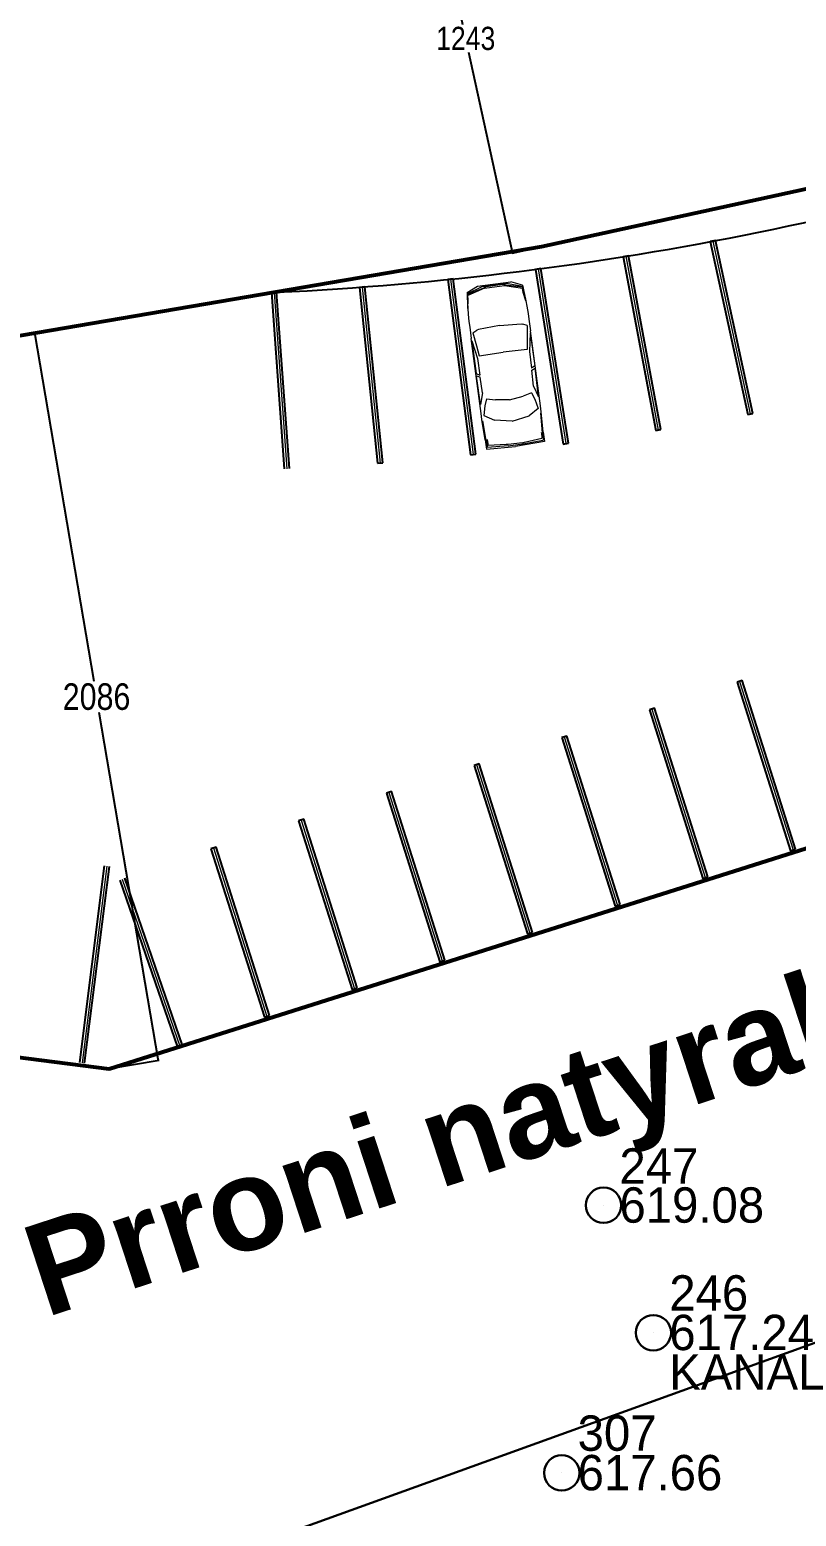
# Model space of a CAD drawing. Header units: centimetres. Extents: x 85226 to 578505, y -13061 to 170378.
# Drawn here: x 463873 to 466040, y 98941 to 103145 of the extents above; entities that cross this region are included whole.
import ezdxf

# ---------------------------------------------------------------- set-up
doc = ezdxf.new("R2010")
doc.units = ezdxf.units.CM
for name, color, linetype, lineweight in [('01 Bodrumi_Pen_No__87', 87, 'Continuous', 18), ('Dimensionet', 150, 'Continuous', 15), ('Dimensionet_Pen_No__4', 4, 'Continuous', 18), ('Pllaka 0 kontrapllaka_Pen_No__62', 62, 'Continuous', 18), ('Spotat', 1, 'Continuous', 15)]:
    doc.layers.add(name, color=color, linetype=linetype, lineweight=lineweight)
for name, color, linetype in [('OBILIQ_PAR_PARCELGEOM_ILI', 7, 'Continuous'), ('Parcela Baze', 7, 'Continuous'), ('V-NODE', 1, 'Continuous'), ('V-NODE-TEXT', 11, 'Continuous')]:
    doc.layers.add(name, color=color, linetype=linetype)
doc.styles.add('Dimensionet CM', font='swissc.ttf', dxfattribs={"height": 15})
doc.dimstyles.new('Maxi shkronjat', dxfattribs={"dimscale": 2, "dimtxt": 30, "dimasz": 1, "dimexe": 1, "dimexo": 1, "dimgap": 3, "dimtad": 0, "dimtih": 1, "dimtoh": 1, "dimzin": 9, "dimtxsty": 'Dimensionet CM', "dimblk": 'ARCHTICK', "dimcen": 1, "dimdle": 1, "dimadec": 0, "dimazin": 0, "dimtfac": 1, "dimtmove": 0, "dimatfit": 3, "dimldrblk": 'ARCHTICK', "dimfxl": 1, "dimarcsym": 0})

# ---------------------------------------------------------------- blocks, each defined once
blk = doc.blocks.new('*U3408')
at = {"color": 0, "linetype": 'ByBlock', "lineweight": -2, "transparency": 16777216}
blk.add_line((0, 0), (0, 0), dxfattribs=at)
blk.add_circle((0, 0), 0.5, dxfattribs=at)
blk = doc.blocks.new('*U3433', base_point=(7509460.8, 4726929.139, 617.2432))
at = {"layer": 'V-NODE-TEXT', "color": 1, "linetype": 'ByBlock', "char_height": 1}
for s, insert, attachment_point in [('246', (7509461.25, 4726929.749573, 617.2432), 7), ('617.24', (7509461.25, 4726929.139, 617.2432), 4), ('KANAL', (7509461.25, 4726928.528427, 617.2432), 1)]:
    blk.add_mtext(s, dxfattribs=dict(at, insert=insert, attachment_point=attachment_point))
blk = doc.blocks.new('*U3434', base_point=(7509460.8, 4726929.139, 617.243))
at = {"layer": 'V-NODE-TEXT', "color": 7, "lineweight": -2}
blk.add_blockref('*U3433', (7509460.8, 4726929.139, 617.243), dxfattribs=at)
blk = doc.blocks.new('*U3435', base_point=(7509460.8, 4726929.139, 617.243))
at = {"layer": 'V-NODE', "color": 7, "lineweight": -2, "xscale": 0.9999999800000003, "yscale": 0.9999999800000003, "zscale": 0.9999999800000003}
blk.add_blockref('*U3408', (7509460.8, 4726929.139, 617.243), dxfattribs=at)
at = {"layer": 'V-NODE-TEXT', "color": 7, "lineweight": -2}
blk.add_blockref('*U3434', (7509460.8, 4726929.139, 617.243), dxfattribs=at)
blk = doc.blocks.new('*U3436', base_point=(7509459.391, 4726932.743, 619.0805))
at = {"layer": 'V-NODE-TEXT', "color": 1, "linetype": 'ByBlock', "char_height": 1}
for s, insert, attachment_point in [('247', (7509459.841, 4726933.353573, 619.0805), 7), ('619.08', (7509459.841, 4726932.743, 619.0805), 4)]:
    blk.add_mtext(s, dxfattribs=dict(at, insert=insert, attachment_point=attachment_point))
blk = doc.blocks.new('*U3437', base_point=(7509459.391, 4726932.743, 619.081))
at = {"layer": 'V-NODE-TEXT', "color": 7, "lineweight": -2}
blk.add_blockref('*U3436', (7509459.391, 4726932.743, 619.081), dxfattribs=at)
blk = doc.blocks.new('*U3438', base_point=(7509459.391, 4726932.743, 619.081))
at = {"layer": 'V-NODE', "color": 7, "lineweight": -2, "xscale": 0.9999999800000003, "yscale": 0.9999999800000003, "zscale": 0.9999999800000003}
blk.add_blockref('*U3408', (7509459.391, 4726932.743, 619.081), dxfattribs=at)
at = {"layer": 'V-NODE-TEXT', "color": 7, "lineweight": -2}
blk.add_blockref('*U3437', (7509459.391, 4726932.743, 619.081), dxfattribs=at)
blk = doc.blocks.new('*U3559', base_point=(7509458.209, 4726925.175, 617.6618))
at = {"layer": 'V-NODE-TEXT', "color": 1, "linetype": 'ByBlock', "char_height": 1}
for s, insert, attachment_point in [('307', (7509458.659, 4726925.785573, 617.6618), 7), ('617.66', (7509458.659, 4726925.175, 617.6618), 4)]:
    blk.add_mtext(s, dxfattribs=dict(at, insert=insert, attachment_point=attachment_point))
blk = doc.blocks.new('*U3560', base_point=(7509458.209, 4726925.175, 617.662))
at = {"layer": 'V-NODE-TEXT', "color": 7, "lineweight": -2}
blk.add_blockref('*U3559', (7509458.209, 4726925.175, 617.662), dxfattribs=at)
blk = doc.blocks.new('*U3561', base_point=(7509458.209, 4726925.175, 617.662))
at = {"layer": 'V-NODE', "color": 7, "lineweight": -2, "xscale": 0.9999999800000003, "yscale": 0.9999999800000003, "zscale": 0.9999999800000003}
blk.add_blockref('*U3408', (7509458.209, 4726925.175, 617.662), dxfattribs=at)
at = {"layer": 'V-NODE-TEXT', "color": 7, "lineweight": -2}
blk.add_blockref('*U3560', (7509458.209, 4726925.175, 617.662), dxfattribs=at)
blk = doc.blocks.new('_ArchTick')
at = {"layer": 'Spotat', "color": 0, "const_width": 0.15}
blk.add_lwpolyline([(-0.5, -0.5), (0.5, 0.5)], dxfattribs=at)
blk = doc.blocks.new('*D4627')
at = {"layer": 'DEFPOINTS', "color": 0, "transparency": 16777216}
for p in [(465113.5, 103757.7), (465378.4, 102543.5), (465238.3, 102513)]:
    blk.add_point(p, dxfattribs=at)
at = {"layer": 'Dimensionet', "color": 0, "lineweight": -2, "transparency": 16777216}
for p, q in [((465111.5, 103757.3), (464971.4, 103726.7)), ((464972.9, 103729.1), (465097.1, 103159.8)), ((465238.7, 102511), (465114.5, 103080.3)), ((465376.4, 102543.1), (465236.3, 102512.5))]:
    blk.add_line(p, q, dxfattribs=at)
at = {"layer": 'Dimensionet', "color": 0, "lineweight": -2, "transparency": 16777216, "xscale": 2, "yscale": 2, "zscale": 2}
for p, rotation in [((464973.4, 103727.2), 102.3072794001819), ((465238.3, 102513), 282.3072794001819)]:
    blk.add_blockref('_ArchTick', p, dxfattribs=dict(at, rotation=rotation))
at = {"layer": 'Dimensionet', "color": 0, "transparency": 16777216, "insert": (465105.8, 103120.1), "char_height": 15, "attachment_point": 5, "style": 'Dimensionet CM'}
blk.add_mtext('{\\H4.375x;1243}', dxfattribs=at)
blk = doc.blocks.new('*D4631')
at = {"layer": 'DEFPOINTS', "color": 0, "transparency": 16777216}
for p in [(463887.2, 102286.9), (463748, 102263.2), (464098.1, 100206.8)]:
    blk.add_point(p, dxfattribs=at)
at = {"layer": 'Dimensionet', "color": 0, "lineweight": -2, "transparency": 16777216}
for p, q in [((463750, 102263.5), (463889.1, 102287.2)), ((463886.8, 102288.8), (464054.6, 101303.2)), ((464237.6, 100228.6), (464069.8, 101214.2)), ((464100, 100207.2), (464239.2, 100230.9))]:
    blk.add_line(p, q, dxfattribs=at)
at = {"layer": 'Dimensionet', "color": 0, "lineweight": -2, "transparency": 16777216, "xscale": 2, "yscale": 2, "zscale": 2}
for p, rotation in [((463887.2, 102286.9), 99.66174459058783), ((464237.2, 100230.5), 279.6617445905878)]:
    blk.add_blockref('_ArchTick', p, dxfattribs=dict(at, rotation=rotation))
at = {"layer": 'Dimensionet', "color": 0, "transparency": 16777216, "insert": (464062.2, 101258.7), "char_height": 15, "attachment_point": 5, "style": 'Dimensionet CM'}
blk.add_mtext('{\\H5x;2086}', dxfattribs=at)

msp = doc.modelspace()

# ---------------------------------------------------------------- linework, layer by layer
for p, q in [((465811.873, 102548.978), (465797.212, 102545.808)), ((465797.212, 102545.808), (465902.902, 102057.106)), ((465917.563, 102060.276), (465811.873, 102548.978)), ((465565.602, 102505.853), (465550.858, 102503.094)), ((465550.858, 102503.094), (465642.843, 102011.628)), ((465657.587, 102014.387), (465565.602, 102505.853)), ((465318.221, 102469.63), (465303.406, 102467.284)), ((465303.406, 102467.284), (465381.615, 101973.438)), ((465396.431, 101975.784), (465318.221, 102469.63)), ((464556.4, 102401.531), (464592.958, 101902.869)), ((464607.917, 101903.966), (464571.36, 102402.628)), ((464820.906, 102417.997), (464805.983, 102416.482)), ((464805.983, 102416.482), (464856.467, 101919.038)), ((464871.39, 101920.552), (464820.906, 102417.997)), ((465069.925, 102440.337), (465055.05, 102438.406)), ((465055.05, 102438.406), (465119.421, 101942.567)), ((465134.297, 101944.498), (465069.925, 102440.337)), ((465902.902, 102057.106), (465917.563, 102060.276)), ((465642.843, 102011.628), (465657.587, 102014.387)), ((465119.421, 101942.567), (465134.297, 101944.498)), ((465381.615, 101973.438), (465396.431, 101975.784)), ((464856.467, 101919.038), (464871.39, 101920.552)), ((465887.197, 101304.677), (465872.896, 101300.148)), ((465872.896, 101300.148), (466023.846, 100823.478)), ((466038.146, 100828.007), (465887.197, 101304.677)), ((465639.328, 101226.183), (465625.028, 101221.655)), ((465790.277, 100749.513), (465639.328, 101226.183)), ((465625.028, 101221.655), (465775.977, 100744.985)), ((465391.46, 101147.69), (465377.16, 101143.161)), ((465377.16, 101143.161), (465528.109, 100666.491)), ((465542.409, 100671.02), (465391.46, 101147.69)), ((465143.591, 101069.196), (465129.291, 101064.668)), ((465129.291, 101064.668), (465280.24, 100587.998)), ((465294.54, 100592.526), (465143.591, 101069.196)), ((464895.723, 100990.703), (464881.423, 100986.174)), ((464881.423, 100986.174), (465032.372, 100509.504)), ((465046.672, 100514.033), (464895.723, 100990.703)), ((464647.854, 100912.209), (464633.554, 100907.681)), ((464633.554, 100907.681), (464784.504, 100431.01)), ((464798.804, 100435.539), (464647.854, 100912.209)), ((464399.986, 100833.715), (464385.686, 100829.187)), ((464385.686, 100829.187), (464536.635, 100352.517)), ((464550.935, 100357.045), (464399.986, 100833.715)), ((466023.846, 100823.478), (466038.146, 100828.007)), ((464083.546, 100780.24), (464013.657, 100224.789)), ((464028.539, 100222.917), (464098.428, 100778.367)), ((464127.952, 100740.561), (464290.814, 100267.828)), ((464304.996, 100272.714), (464142.134, 100745.446)), ((465775.977, 100744.985), (465790.277, 100749.513)), ((465528.109, 100666.491), (465542.409, 100671.02)), ((465280.24, 100587.998), (465294.54, 100592.526)), ((465032.372, 100509.504), (465046.672, 100514.033)), ((464784.504, 100431.01), (464798.804, 100435.539)), ((464536.635, 100352.517), (464550.935, 100357.045))]:
    msp.add_line(p, q)
msp.add_arc((464153.256, 111301.404), 8908.593, 272.6900343, 290.3791367)
at = {"layer": '01 Bodrumi_Pen_No__87', "color": 87, "linetype": 'Continuous', "lineweight": 18}
for p, q in [((465811.873, 102548.978), (465797.212, 102545.808)), ((465797.212, 102545.808), (465902.902, 102057.106)), ((465917.563, 102060.276), (465811.873, 102548.978)), ((465565.602, 102505.853), (465550.858, 102503.094)), ((465550.858, 102503.094), (465642.843, 102011.628)), ((465657.587, 102014.387), (465565.602, 102505.853)), ((465318.221, 102469.63), (465303.406, 102467.284)), ((465303.406, 102467.284), (465381.615, 101973.438)), ((465396.431, 101975.784), (465318.221, 102469.63)), ((464556.4, 102401.531), (464592.958, 101902.869)), ((464607.917, 101903.966), (464571.36, 102402.628)), ((464820.906, 102417.997), (464805.983, 102416.482)), ((464805.983, 102416.482), (464856.467, 101919.038)), ((464871.39, 101920.552), (464820.906, 102417.997)), ((465069.925, 102440.337), (465055.05, 102438.406)), ((465055.05, 102438.406), (465119.421, 101942.567)), ((465134.297, 101944.498), (465069.925, 102440.337)), ((465902.902, 102057.106), (465917.563, 102060.276)), ((465642.843, 102011.628), (465657.587, 102014.387)), ((465119.421, 101942.567), (465134.297, 101944.498)), ((465381.615, 101973.438), (465396.431, 101975.784)), ((464856.467, 101919.038), (464871.39, 101920.552)), ((465887.197, 101304.677), (465872.896, 101300.148)), ((465872.896, 101300.148), (466023.846, 100823.478)), ((466038.146, 100828.007), (465887.197, 101304.677)), ((465639.328, 101226.183), (465625.028, 101221.655)), ((465790.277, 100749.513), (465639.328, 101226.183)), ((465625.028, 101221.655), (465775.977, 100744.985)), ((465391.46, 101147.69), (465377.16, 101143.161)), ((465377.16, 101143.161), (465528.109, 100666.491)), ((465542.409, 100671.02), (465391.46, 101147.69)), ((465143.591, 101069.196), (465129.291, 101064.668)), ((465129.291, 101064.668), (465280.24, 100587.998)), ((465294.54, 100592.526), (465143.591, 101069.196)), ((464895.723, 100990.703), (464881.423, 100986.174)), ((464881.423, 100986.174), (465032.372, 100509.504)), ((465046.672, 100514.033), (464895.723, 100990.703)), ((464647.854, 100912.209), (464633.554, 100907.681)), ((464633.554, 100907.681), (464784.504, 100431.01)), ((464798.804, 100435.539), (464647.854, 100912.209)), ((464399.986, 100833.715), (464385.686, 100829.187)), ((464385.686, 100829.187), (464536.635, 100352.517)), ((464550.935, 100357.045), (464399.986, 100833.715)), ((466023.846, 100823.478), (466038.146, 100828.007)), ((464083.546, 100780.24), (464013.657, 100224.789)), ((464028.539, 100222.917), (464098.428, 100778.367)), ((464127.952, 100740.561), (464290.814, 100267.828)), ((464304.996, 100272.714), (464142.134, 100745.446)), ((465775.977, 100744.985), (465790.277, 100749.513)), ((465528.109, 100666.491), (465542.409, 100671.02)), ((465280.24, 100587.998), (465294.54, 100592.526)), ((465032.372, 100509.504), (465046.672, 100514.033)), ((464784.504, 100431.01), (464798.804, 100435.539)), ((464536.635, 100352.517), (464550.935, 100357.045))]:
    msp.add_line(p, q, dxfattribs=at)
at = {"layer": 'Dimensionet_Pen_No__4', "color": 4, "linetype": 'Continuous', "lineweight": 18}
for p, q in [((465109.691, 102401.958), (465139.105, 102419.856)), ((465109.691, 102401.958), (465109.773, 102398.338)), ((465109.773, 102398.338), (465152.728, 102418.801)), ((465110.036, 102395.862), (465156.975, 102414.705)), ((465158.949, 102414.493), (465112.041, 102393.503)), ((465139.105, 102419.856), (465232.876, 102432.299)), ((465152.728, 102418.801), (465220, 102427.728)), ((465156.975, 102414.705), (465163.44, 102418.181)), ((465158.949, 102414.493), (465215.118, 102421.947)), ((465209.821, 102424.336), (465163.44, 102418.181)), ((465216.969, 102422.666), (465209.821, 102424.336)), ((465215.118, 102421.947), (465265.877, 102413.918)), ((465267.198, 102416.717), (465216.969, 102422.666)), ((465266.806, 102419.176), (465220, 102427.728)), ((465265.941, 102422.693), (465232.876, 102432.299)), ((465267.198, 102416.717), (465265.877, 102413.918)), ((465268.409, 102402.25), (465265.877, 102413.918)), ((465265.941, 102422.693), (465266.806, 102419.176)), ((465266.806, 102419.176), (465267.922, 102414.138)), ((465267.922, 102414.138), (465268.868, 102409.409)), ((465275.818, 102378.779), (465268.409, 102402.25)), ((465268.868, 102409.409), (465275.818, 102378.779)), ((465109.773, 102398.338), (465110.01, 102393.183)), ((465110.01, 102393.183), (465110.329, 102388.371)), ((465110.036, 102395.862), (465112.041, 102393.503)), ((465110.329, 102388.371), (465111.609, 102356.988)), ((465111.609, 102356.988), (465112.639, 102381.579)), ((465112.639, 102381.579), (465112.041, 102393.503)), ((465275.818, 102378.779), (465278.862, 102362.899)), ((465278.862, 102362.899), (465282.218, 102342.407)), ((465111.609, 102356.988), (465112.811, 102340.864)), ((465112.811, 102340.864), (465114.916, 102320.206)), ((465114.916, 102320.206), (465117.131, 102304.216)), ((465282.218, 102342.407), (465284.25, 102326.393)), ((465284.25, 102326.393), (465288.509, 102293.924)), ((465117.131, 102304.216), (465121.488, 102271.76)), ((465126.161, 102288.146), (465136.798, 102295.021)), ((465126.161, 102288.146), (465136.559, 102250.932)), ((465141.645, 102297.257), (465136.798, 102295.021)), ((465201.597, 102308.475), (465141.645, 102297.257)), ((465201.597, 102308.475), (465262.399, 102313.281)), ((465262.399, 102313.281), (465267.662, 102312.387)), ((465279.724, 102308.524), (465267.662, 102312.387)), ((465279.724, 102308.524), (465279.391, 102269.886)), ((465288.26, 102287.463), (465286.236, 102234.999)), ((465288.26, 102287.463), (465301.072, 102194.478)), ((465311.676, 102124.149), (465288.509, 102293.924)), ((465143.401, 102101.819), (465121.488, 102271.76)), ((465123.413, 102265.588), (465135.296, 102172.48)), ((465123.413, 102265.588), (465139.051, 102215.468)), ((465136.559, 102250.932), (465143.577, 102222.714)), ((465279.976, 102240.814), (465211.624, 102232.911)), ((465279.391, 102269.886), (465279.976, 102240.814)), ((465286.236, 102234.999), (465291.88, 102187.826)), ((465139.051, 102215.468), (465145.905, 102168.455)), ((465143.577, 102222.714), (465211.624, 102232.911)), ((465301.072, 102194.478), (465291.88, 102187.826)), ((465135.296, 102172.48), (465145.905, 102168.455)), ((465147.848, 102085.431), (465136.197, 102165.545)), ((465146.633, 102162.968), (465136.197, 102165.545)), ((465153.374, 102118.267), (465146.633, 102162.968)), ((465292.608, 102182.339), (465302.011, 102187.549)), ((465297.759, 102137.427), (465292.608, 102182.339)), ((465311.657, 102107.168), (465302.011, 102187.549)), ((465153.374, 102118.267), (465147.848, 102085.431)), ((465229.441, 102098.652), (465268.059, 102108.718)), ((465291.74, 102118.42), (465268.059, 102108.718)), ((465291.74, 102118.42), (465301.462, 102100.181)), ((465297.759, 102137.427), (465311.657, 102107.168)), ((465317.288, 102081.861), (465311.676, 102124.149)), ((465149.013, 102059.531), (465143.401, 102101.819)), ((465159.513, 102081.344), (465157.415, 102053.785)), ((465164.142, 102101.488), (465159.513, 102081.344)), ((465164.142, 102101.488), (465189.534, 102098.297)), ((465229.441, 102098.652), (465189.534, 102098.297)), ((465310.676, 102074.123), (465284.986, 102053.424)), ((465301.462, 102100.181), (465310.676, 102074.123)), ((465319.027, 102064.877), (465317.288, 102081.861)), ((465151.764, 102042.681), (465149.013, 102059.531)), ((465161.074, 101985.424), (465151.764, 102042.681)), ((465165.384, 101972.428), (465153.99, 102039.106)), ((465157.415, 102053.785), (465187.614, 102040.503)), ((465237.492, 102037.978), (465187.614, 102040.503)), ((465237.492, 102037.978), (465284.986, 102053.424)), ((465324.201, 101993.503), (465317.81, 102060.845)), ((465324.972, 102007.174), (465319.027, 102064.877)), ((465161.074, 101985.424), (465164.996, 101958.736)), ((465165.307, 101972.879), (465166.021, 101985.919)), ((465166.021, 101985.919), (465169.083, 101969.789)), ((465267.352, 101973.862), (465324.575, 101984.77)), ((465271.57, 101979.137), (465321.318, 101989.991)), ((465320.068, 102006.361), (465321.318, 101989.991)), ((465324.157, 101993.958), (465320.068, 102006.361)), ((465324.201, 101993.503), (465324.575, 101984.77)), ((465324.972, 102007.174), (465328.146, 101980.386)), ((465164.996, 101958.736), (465246.935, 101966.818)), ((465165.384, 101972.428), (465167.3, 101963.899)), ((465225.388, 101968.293), (465167.3, 101963.899)), ((465219.941, 101972.285), (465169.083, 101969.789)), ((465225.659, 101971.764), (465219.941, 101972.285)), ((465225.388, 101968.293), (465267.352, 101973.862)), ((465266.185, 101977.142), (465225.659, 101971.764)), ((465328.146, 101980.386), (465246.935, 101966.818)), ((465266.185, 101977.142), (465271.57, 101979.137))]:
    msp.add_line(p, q, dxfattribs=at)
at = {"layer": 'OBILIQ_PAR_PARCELGEOM_ILI', "color": 7, "linetype": 'Continuous'}
for points in [[(488828.863, 118016.934), (486074.863, 115333.834), (485677.763, 114979.134), (482615.263, 113913.534), (481065.163, 113374.134), (479662.863, 113306.534), (477508.563, 112791.334), (476494.763, 111709.934), (475785.163, 110924.434), (475151.563, 110121.834), (473977.263, 109564.334), (473225.063, 108545.034), (473911.463, 106041.034), (471140.263, 103206.434), (467873.463, 101401.534), (464098.063, 100206.834), (460322.863, 100689.934), (458632.163, 99914.534), (455606.863, 99050.234), (458428.863, 100880.634), (457450.063, 101033.134), (456242.463, 100690.034), (455289.063, 99838.334)], [(454582.163, 97972.734), (456098.263, 97599.734), (457493.963, 98508.134), (458101.663, 98851.034), (458817.563, 99109.734), (459701.763, 99449.734), (460459.963, 99741.334), (461617.263, 98920.534), (464246.363, 98765.834), (468497.563, 100300.334), (470559.663, 101018.134), (472475.063, 102108.534), (474320.863, 102905.434)]]:
    msp.add_lwpolyline(points, dxfattribs=at)
at = {"layer": 'Parcela Baze', "color": 6, "lineweight": 53}
msp.add_lwpolyline([(460322.863, 100689.934), (464098.063, 100206.834), (467873.463, 101401.534), (471140.263, 103206.434), (473911.463, 106041.034), (473438.263, 107767.334), (472743.563, 108734.434), (472097.463, 107056.534), (470898.063, 105295.834), (469279.963, 103897.134), (467345.663, 102972.734), (465320.163, 102530.834), (463336.563, 102193.134)], dxfattribs=at)
at = {"layer": 'Parcela Baze', "color": 6}
msp.add_lwpolyline([(471970.263, 93695.534), (473343.263, 98920.534), (474383.263, 102878.534), (474320.863, 102905.434), (472475.063, 102108.534), (470559.663, 101018.134), (468497.563, 100300.334), (464246.363, 98765.834), (461617.263, 98920.534), (460459.963, 99741.334), (459701.763, 99449.734), (458817.563, 99109.734), (458101.663, 98851.034), (457493.963, 98508.134), (457003.763, 98189.034), (458583.863, 96397.434)], dxfattribs=at)
at = {"layer": 'Pllaka 0 kontrapllaka_Pen_No__62', "color": 62, "linetype": 'Continuous', "lineweight": 18}
for p, q in [((465804.543, 102547.393), (465910.232, 102058.691)), ((465558.23, 102504.473), (465650.215, 102013.007)), ((465310.814, 102468.457), (465389.023, 101974.611)), ((464563.88, 102402.079), (464600.438, 101903.418)), ((464813.444, 102417.24), (464863.929, 101919.795)), ((465062.487, 102439.371), (465126.859, 101943.532)), ((465880.047, 101302.413), (466030.996, 100825.743)), ((465632.178, 101223.919), (465783.127, 100747.249)), ((465384.31, 101145.426), (465535.259, 100668.755)), ((465136.441, 101066.932), (465287.39, 100590.262)), ((464888.573, 100988.438), (465039.522, 100511.768)), ((464640.704, 100909.945), (464791.654, 100433.275)), ((464392.836, 100831.451), (464543.785, 100354.781)), ((464090.987, 100779.303), (464021.098, 100223.853)), ((464135.043, 100743.003), (464297.905, 100270.271))]:
    msp.add_line(p, q, dxfattribs=at)

# ---------------------------------------------------------------- block references
at = {"color": 5, "lineweight": 30, "xscale": 100, "yscale": 100, "zscale": 100}
for name, p in [('*U3438', (465495.363, 99820.834, 61908.05)), ('*U3435', (465636.263, 99460.434, 61724.32)), ('*U3561', (465377.163, 99064.034, 61766.18))]:
    msp.add_blockref(name, p, dxfattribs=at)

# ---------------------------------------------------------------- texts
at = {"insert": (463836.195, 99749.777), "char_height": 260, "attachment_point": 1, "rotation": 18.112388, "style": 'Dimensionet CM'}
msp.add_mtext('{\\fArial|b1|i0|c0|p34;Prroni natyral}', dxfattribs=at)

# ---------------------------------------------------------------- dimensions: what is measured, and where the dimension line sits
at = {"layer": 'Dimensionet'}
for p1, p2, distance, text, picture, middle in [((465113.463, 103757.734), (465378.364, 102543.531), -143.401, '{\\H4.375x;<>}', '*D4627', (465105.809, 103120.066)), ((464098.063, 100206.834), (463747.979, 102263.176), -141.185, '{\\H5x;<>}', '*D4631', (464062.204, 101258.7))]:
    dim = msp.add_aligned_dim(p1=p1, p2=p2, distance=distance, text=text, dimstyle='Maxi shkronjat', override={"dimdec": 0}, dxfattribs=at)
    dim.commit()
    dim.dimension.update_dxf_attribs({"geometry": picture, "text_midpoint": middle})

doc.saveas('drawing.dxf')
